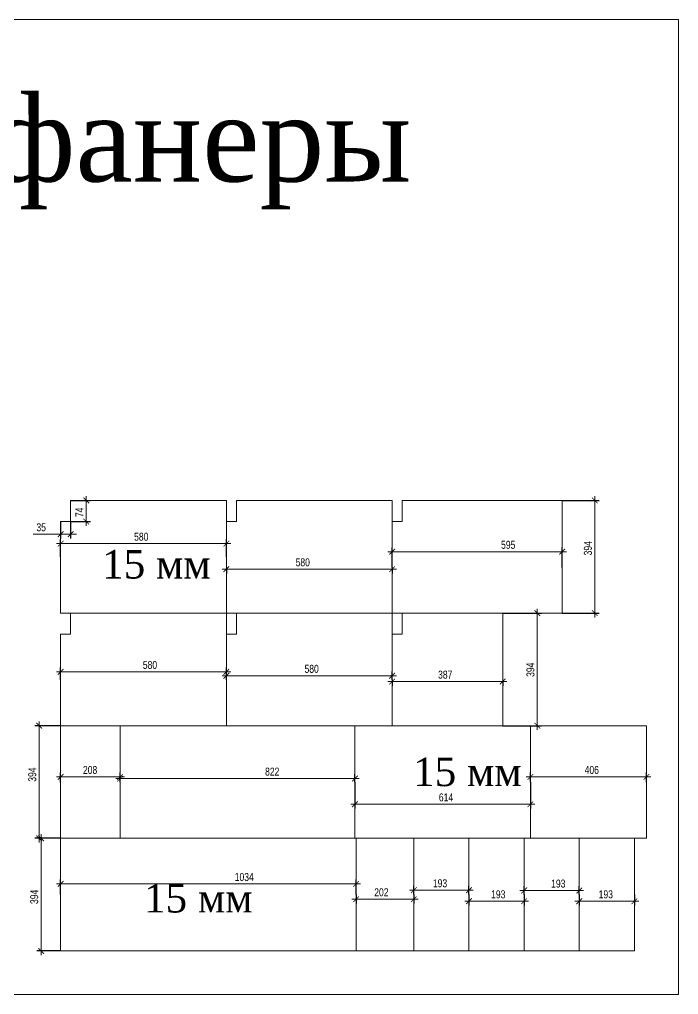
# Model space of a CAD drawing. Header units: millimetres. Extents: x -5205 to 16433, y 55921 to 73570.
# Drawn here: x 12282 to 14588, y 55921 to 59333 of the extents above; entities that cross this region are included whole.
import ezdxf

# ---------------------------------------------------------------- set-up
doc = ezdxf.new("R2010")
doc.units = ezdxf.units.MM
doc.layers.add('Размеры', color=7, linetype='Continuous', lineweight=15)
doc.layers.add('Размеры @ 10', color=7, linetype='Continuous', lineweight=15)
doc.styles.add('SFGOST', font='sfGOSTb.shx', dxfattribs={"width": 0.8})
doc.styles.add('TIMES', font='TIMES.TTF')
doc.dimstyles.new('ALEX', dxfattribs={"dimtxt": 2.8, "dimasz": 2, "dimexe": 1.5, "dimexo": 0, "dimgap": 1, "dimtad": 1, "dimrnd": 0.001, "dimdsep": 46, "dimtxsty": 'SFGOST', "dimblk": 'ARCHTICK', "dimcen": 0, "dimdle": 1.5, "dimclrd": 1, "dimclre": 1, "dimadec": 4, "dimazin": 0, "dimtfac": 1, "dimtmove": 0, "dimatfit": 0, "dimfxl": 1, "dimtvp": 1.75, "dimtolj": 1, "dimlwd": -1, "dimarcsym": 2})

# ---------------------------------------------------------------- blocks, each defined once
blk = doc.blocks.new('_ArchTick')
at = {"color": 0, "linetype": 'ByBlock', "const_width": 0.15}
blk.add_lwpolyline([(-0.5, -0.5), (0.5, 0.5)], dxfattribs=at)
blk = doc.blocks.new('*D874')
at = {"layer": 'Defpoints', "color": 0}
for p in [(14180.7, 57649.8), (14295, 57649.8), (14180.7, 57255.8)]:
    blk.add_point(p, dxfattribs=at)
at = {"layer": 'Размеры', "color": 1, "lineweight": -2}
for p, q in [((14180.7, 57649.8), (14310, 57649.8)), ((14180.7, 57255.8), (14310, 57255.8))]:
    blk.add_line(p, q, dxfattribs=at)
at = {"layer": 'Размеры', "color": 1}
blk.add_line((14295, 57240.8), (14295, 57664.8), dxfattribs=at)
at = {"layer": 'Размеры', "color": 1, "xscale": 20, "yscale": 20, "zscale": 20}
for p, rotation in [((14295, 57649.8), 90), ((14295, 57255.8), 270)]:
    blk.add_blockref('_ArchTick', p, dxfattribs=dict(at, rotation=rotation))
at = {"layer": 'Размеры', "color": 0, "insert": (14271, 57482.7), "char_height": 28, "attachment_point": 5, "rotation": 90, "style": 'SFGOST'}
blk.add_mtext('\\A1;394', dxfattribs=at)
blk = doc.blocks.new('*D875')
at = {"layer": 'Defpoints', "color": 0}
for p in [(14180.7, 57470.5), (13585.7, 57415.8), (14180.7, 57415.8)]:
    blk.add_point(p, dxfattribs=at)
at = {"layer": 'Размеры', "color": 1, "lineweight": -2}
for p, q in [((13585.7, 57415.8), (13585.7, 57485.5)), ((14180.7, 57415.8), (14180.7, 57485.5))]:
    blk.add_line(p, q, dxfattribs=at)
at = {"layer": 'Размеры', "color": 1}
blk.add_line((13570.7, 57470.5), (14195.7, 57470.5), dxfattribs=at)
at = {"layer": 'Размеры', "color": 1, "xscale": 20, "yscale": 20, "zscale": 20, "rotation": 180}
blk.add_blockref('_ArchTick', (13585.7, 57470.5), dxfattribs=at)
at = {"layer": 'Размеры', "color": 1, "xscale": 20, "yscale": 20, "zscale": 20}
blk.add_blockref('_ArchTick', (14180.7, 57470.5), dxfattribs=at)
at = {"layer": 'Размеры', "color": 0, "insert": (13992.1, 57494.5), "char_height": 28, "attachment_point": 5, "style": 'SFGOST'}
blk.add_mtext('\\A1;595', dxfattribs=at)
blk = doc.blocks.new('*D876')
at = {"layer": 'Defpoints', "color": 0}
for p in [(13005.7, 57415.8), (13005.7, 57409.3), (13585.7, 57415.8)]:
    blk.add_point(p, dxfattribs=at)
at = {"layer": 'Размеры', "color": 1}
blk.add_line((13600.7, 57409.3), (12990.7, 57409.3), dxfattribs=at)
at = {"layer": 'Размеры', "color": 1, "lineweight": -2}
for p, q in [((13005.7, 57415.8), (13005.7, 57394.3)), ((13585.7, 57415.8), (13585.7, 57394.3))]:
    blk.add_line(p, q, dxfattribs=at)
at = {"layer": 'Размеры', "color": 1, "xscale": 20, "yscale": 20, "zscale": 20, "rotation": 180}
blk.add_blockref('_ArchTick', (13005.7, 57409.3), dxfattribs=at)
at = {"layer": 'Размеры', "color": 1, "xscale": 20, "yscale": 20, "zscale": 20}
blk.add_blockref('_ArchTick', (13585.7, 57409.3), dxfattribs=at)
at = {"layer": 'Размеры', "color": 0, "insert": (13273, 57433.3), "char_height": 28, "attachment_point": 5, "style": 'SFGOST'}
blk.add_mtext('\\A1;580', dxfattribs=at)
blk = doc.blocks.new('*D877')
at = {"layer": 'Defpoints', "color": 0}
for p in [(12425.7, 57498.8), (12425.7, 57452.8), (13005.7, 57452.8)]:
    blk.add_point(p, dxfattribs=at)
at = {"layer": 'Размеры', "color": 1, "lineweight": -2}
for p, q in [((12425.7, 57452.8), (12425.7, 57513.8)), ((13005.7, 57452.8), (13005.7, 57513.8))]:
    blk.add_line(p, q, dxfattribs=at)
at = {"layer": 'Размеры', "color": 1}
blk.add_line((13020.7, 57498.8), (12410.7, 57498.8), dxfattribs=at)
at = {"layer": 'Размеры', "color": 1, "xscale": 20, "yscale": 20, "zscale": 20, "rotation": 180}
blk.add_blockref('_ArchTick', (12425.7, 57498.8), dxfattribs=at)
at = {"layer": 'Размеры', "color": 1, "xscale": 20, "yscale": 20, "zscale": 20}
blk.add_blockref('_ArchTick', (13005.7, 57498.8), dxfattribs=at)
at = {"layer": 'Размеры', "color": 0, "insert": (12707.8, 57522.8), "char_height": 28, "attachment_point": 5, "style": 'SFGOST'}
blk.add_mtext('\\A1;580', dxfattribs=at)
blk = doc.blocks.new('*D878')
at = {"layer": 'Defpoints', "color": 0}
for p in [(13005.7, 57050.2), (12425.7, 57021.8), (13005.7, 57021.8)]:
    blk.add_point(p, dxfattribs=at)
at = {"layer": 'Размеры', "color": 1}
blk.add_line((12410.7, 57050.2), (13020.7, 57050.2), dxfattribs=at)
at = {"layer": 'Размеры', "color": 1, "lineweight": -2}
for p, q in [((12425.7, 57021.8), (12425.7, 57065.2)), ((13005.7, 57021.8), (13005.7, 57065.2))]:
    blk.add_line(p, q, dxfattribs=at)
at = {"layer": 'Размеры', "color": 1, "xscale": 20, "yscale": 20, "zscale": 20, "rotation": 180}
blk.add_blockref('_ArchTick', (12425.7, 57050.2), dxfattribs=at)
at = {"layer": 'Размеры', "color": 1, "xscale": 20, "yscale": 20, "zscale": 20}
blk.add_blockref('_ArchTick', (13005.7, 57050.2), dxfattribs=at)
at = {"layer": 'Размеры', "color": 0, "insert": (12738.3, 57074.2), "char_height": 28, "attachment_point": 5, "style": 'SFGOST'}
blk.add_mtext('\\A1;580', dxfattribs=at)
blk = doc.blocks.new('*D879')
at = {"layer": 'Defpoints', "color": 0}
for p in [(13585.7, 57036.6), (13005.7, 57021.8), (13585.7, 57021.8)]:
    blk.add_point(p, dxfattribs=at)
at = {"layer": 'Размеры', "color": 1}
blk.add_line((12990.7, 57036.6), (13600.7, 57036.6), dxfattribs=at)
at = {"layer": 'Размеры', "color": 1, "lineweight": -2}
for p, q in [((13005.7, 57021.8), (13005.7, 57051.6)), ((13585.7, 57021.8), (13585.7, 57051.6))]:
    blk.add_line(p, q, dxfattribs=at)
at = {"layer": 'Размеры', "color": 1, "xscale": 20, "yscale": 20, "zscale": 20, "rotation": 180}
blk.add_blockref('_ArchTick', (13005.7, 57036.6), dxfattribs=at)
at = {"layer": 'Размеры', "color": 1, "xscale": 20, "yscale": 20, "zscale": 20}
blk.add_blockref('_ArchTick', (13585.7, 57036.6), dxfattribs=at)
at = {"layer": 'Размеры', "color": 0, "insert": (13304.1, 57060.6), "char_height": 28, "attachment_point": 5, "style": 'SFGOST'}
blk.add_mtext('\\A1;580', dxfattribs=at)
blk = doc.blocks.new('*D880')
at = {"layer": 'Defpoints', "color": 0}
for p in [(13585.7, 57021.8), (13972.7, 57021.8), (13972.7, 57016.3)]:
    blk.add_point(p, dxfattribs=at)
at = {"layer": 'Размеры', "color": 1}
blk.add_line((13570.7, 57016.3), (13987.7, 57016.3), dxfattribs=at)
at = {"layer": 'Размеры', "color": 1, "lineweight": -2}
for p, q in [((13585.7, 57021.8), (13585.7, 57001.3)), ((13972.7, 57021.8), (13972.7, 57001.3))]:
    blk.add_line(p, q, dxfattribs=at)
at = {"layer": 'Размеры', "color": 1, "xscale": 20, "yscale": 20, "zscale": 20, "rotation": 180}
blk.add_blockref('_ArchTick', (13585.7, 57016.3), dxfattribs=at)
at = {"layer": 'Размеры', "color": 1, "xscale": 20, "yscale": 20, "zscale": 20}
blk.add_blockref('_ArchTick', (13972.7, 57016.3), dxfattribs=at)
at = {"layer": 'Размеры', "color": 0, "insert": (13771.6, 57040.3), "char_height": 28, "attachment_point": 5, "style": 'SFGOST'}
blk.add_mtext('\\A1;387', dxfattribs=at)
blk = doc.blocks.new('*D881')
at = {"layer": 'Defpoints', "color": 0}
for p in [(13972.7, 57255.8), (13972.7, 56861.8), (14093.9, 56861.8)]:
    blk.add_point(p, dxfattribs=at)
at = {"layer": 'Размеры', "color": 1, "lineweight": -2}
for p, q in [((13972.7, 57255.8), (14108.9, 57255.8)), ((13972.7, 56861.8), (14108.9, 56861.8))]:
    blk.add_line(p, q, dxfattribs=at)
at = {"layer": 'Размеры', "color": 1}
blk.add_line((14093.9, 57270.8), (14093.9, 56846.8), dxfattribs=at)
at = {"layer": 'Размеры', "color": 1, "xscale": 20, "yscale": 20, "zscale": 20}
for p, rotation in [((14093.9, 57255.8), 90), ((14093.9, 56861.8), 270)]:
    blk.add_blockref('_ArchTick', p, dxfattribs=dict(at, rotation=rotation))
at = {"layer": 'Размеры', "color": 0, "insert": (14069.9, 57057.5), "char_height": 28, "attachment_point": 5, "rotation": 90, "style": 'SFGOST'}
blk.add_mtext('\\A1;394', dxfattribs=at)
blk = doc.blocks.new('*D882')
at = {"layer": 'Defpoints', "color": 0}
for p in [(12425.7, 57575.8), (12460.7, 57575.8), (12460.7, 57531.8)]:
    blk.add_point(p, dxfattribs=at)
at = {"layer": 'Размеры', "color": 1, "lineweight": -2}
for p, q in [((12425.7, 57575.8), (12425.7, 57516.8)), ((12460.7, 57575.8), (12460.7, 57516.8))]:
    blk.add_line(p, q, dxfattribs=at)
at = {"layer": 'Размеры', "color": 1}
for p, q in [((12425.7, 57531.8), (12329.4, 57531.8)), ((12460.7, 57531.8), (12425.7, 57531.8)), ((12460.7, 57531.8), (12480.7, 57531.8))]:
    blk.add_line(p, q, dxfattribs=at)
at = {"layer": 'Размеры', "color": 1, "xscale": 20, "yscale": 20, "zscale": 20}
blk.add_blockref('_ArchTick', (12425.7, 57531.8), dxfattribs=at)
at = {"layer": 'Размеры', "color": 1, "xscale": 20, "yscale": 20, "zscale": 20, "rotation": 180}
blk.add_blockref('_ArchTick', (12460.7, 57531.8), dxfattribs=at)
at = {"layer": 'Размеры', "color": 0, "insert": (12357.5, 57555.8), "char_height": 28, "attachment_point": 5, "style": 'SFGOST'}
blk.add_mtext('\\A1;35', dxfattribs=at)
blk = doc.blocks.new('*D883')
at = {"layer": 'Defpoints', "color": 0}
for p in [(12460.7, 57649.8), (12515.5, 57649.8), (12460.7, 57575.8)]:
    blk.add_point(p, dxfattribs=at)
at = {"layer": 'Размеры', "color": 1, "lineweight": -2}
for p, q in [((12460.7, 57649.8), (12530.5, 57649.8)), ((12460.7, 57575.8), (12530.5, 57575.8))]:
    blk.add_line(p, q, dxfattribs=at)
at = {"layer": 'Размеры', "color": 1}
blk.add_line((12515.5, 57560.8), (12515.5, 57664.8), dxfattribs=at)
at = {"layer": 'Размеры', "color": 1, "xscale": 20, "yscale": 20, "zscale": 20}
for p, rotation in [((12515.5, 57649.8), 90), ((12515.5, 57575.8), 270)]:
    blk.add_blockref('_ArchTick', p, dxfattribs=dict(at, rotation=rotation))
at = {"layer": 'Размеры', "color": 0, "insert": (12491.5, 57608.1), "char_height": 28, "attachment_point": 5, "rotation": 90, "style": 'SFGOST'}
blk.add_mtext('\\A1;74', dxfattribs=at)
blk = doc.blocks.new('*D884')
at = {"layer": 'Defpoints', "color": 0}
for p in [(12425.7, 56861.8), (12350.4, 56467.8), (12425.7, 56467.8)]:
    blk.add_point(p, dxfattribs=at)
at = {"layer": 'Размеры', "color": 1}
blk.add_line((12350.4, 56876.8), (12350.4, 56452.8), dxfattribs=at)
at = {"layer": 'Размеры', "color": 1, "lineweight": -2}
for p, q in [((12425.7, 56861.8), (12335.4, 56861.8)), ((12425.7, 56467.8), (12335.4, 56467.8))]:
    blk.add_line(p, q, dxfattribs=at)
at = {"layer": 'Размеры', "color": 1, "xscale": 20, "yscale": 20, "zscale": 20}
for p, rotation in [((12350.4, 56861.8), 90), ((12350.4, 56467.8), 270)]:
    blk.add_blockref('_ArchTick', p, dxfattribs=dict(at, rotation=rotation))
at = {"layer": 'Размеры', "color": 0, "insert": (12326.4, 56690.8), "char_height": 28, "attachment_point": 5, "rotation": 90, "style": 'SFGOST'}
blk.add_mtext('\\A1;394', dxfattribs=at)
blk = doc.blocks.new('*D885')
at = {"layer": 'Defpoints', "color": 0}
for p in [(12425.7, 56467.8), (12357.3, 56073.8), (12425.7, 56073.8)]:
    blk.add_point(p, dxfattribs=at)
at = {"layer": 'Размеры', "color": 1, "lineweight": -2}
for p, q in [((12425.7, 56467.8), (12342.3, 56467.8)), ((12425.7, 56073.8), (12342.3, 56073.8))]:
    blk.add_line(p, q, dxfattribs=at)
at = {"layer": 'Размеры', "color": 1}
blk.add_line((12357.3, 56482.8), (12357.3, 56058.8), dxfattribs=at)
at = {"layer": 'Размеры', "color": 1, "xscale": 20, "yscale": 20, "zscale": 20}
for p, rotation in [((12357.3, 56467.8), 90), ((12357.3, 56073.8), 270)]:
    blk.add_blockref('_ArchTick', p, dxfattribs=dict(at, rotation=rotation))
at = {"layer": 'Размеры', "color": 0, "insert": (12333.3, 56263), "char_height": 28, "attachment_point": 5, "rotation": 90, "style": 'SFGOST'}
blk.add_mtext('\\A1;394', dxfattribs=at)
blk = doc.blocks.new('*D886')
at = {"layer": 'Defpoints', "color": 0}
for p in [(12425.7, 56664.8), (12633.7, 56682.8), (12633.7, 56664.8)]:
    blk.add_point(p, dxfattribs=at)
at = {"layer": 'Размеры', "color": 1, "lineweight": -2}
for p, q in [((12425.7, 56664.8), (12425.7, 56697.8)), ((12633.7, 56664.8), (12633.7, 56697.8))]:
    blk.add_line(p, q, dxfattribs=at)
at = {"layer": 'Размеры', "color": 1}
blk.add_line((12410.7, 56682.8), (12648.7, 56682.8), dxfattribs=at)
at = {"layer": 'Размеры', "color": 1, "xscale": 20, "yscale": 20, "zscale": 20, "rotation": 180}
blk.add_blockref('_ArchTick', (12425.7, 56682.8), dxfattribs=at)
at = {"layer": 'Размеры', "color": 1, "xscale": 20, "yscale": 20, "zscale": 20}
blk.add_blockref('_ArchTick', (12633.7, 56682.8), dxfattribs=at)
at = {"layer": 'Размеры', "color": 0, "insert": (12528.7, 56706.8), "char_height": 28, "attachment_point": 5, "style": 'SFGOST'}
blk.add_mtext('\\A1;208', dxfattribs=at)
blk = doc.blocks.new('*D887')
at = {"layer": 'Defpoints', "color": 0}
for p in [(12633.7, 56664.8), (13455.7, 56677), (13455.7, 56664.8)]:
    blk.add_point(p, dxfattribs=at)
at = {"layer": 'Размеры', "color": 1}
blk.add_line((12618.7, 56677), (13470.7, 56677), dxfattribs=at)
at = {"layer": 'Размеры', "color": 1, "lineweight": -2}
for p, q in [((12633.7, 56664.8), (12633.7, 56692)), ((13455.7, 56664.8), (13455.7, 56692))]:
    blk.add_line(p, q, dxfattribs=at)
at = {"layer": 'Размеры', "color": 1, "xscale": 20, "yscale": 20, "zscale": 20, "rotation": 180}
blk.add_blockref('_ArchTick', (12633.7, 56677), dxfattribs=at)
at = {"layer": 'Размеры', "color": 1, "xscale": 20, "yscale": 20, "zscale": 20}
blk.add_blockref('_ArchTick', (13455.7, 56677), dxfattribs=at)
at = {"layer": 'Размеры', "color": 0, "insert": (13166.1, 56701), "char_height": 28, "attachment_point": 5, "style": 'SFGOST'}
blk.add_mtext('\\A1;822', dxfattribs=at)
blk = doc.blocks.new('*D888')
at = {"layer": 'Defpoints', "color": 0}
for p in [(13455.7, 56664.8), (14069.7, 56664.8), (14069.7, 56586.9)]:
    blk.add_point(p, dxfattribs=at)
at = {"layer": 'Размеры', "color": 1, "lineweight": -2}
for p, q in [((13455.7, 56664.8), (13455.7, 56571.9)), ((14069.7, 56664.8), (14069.7, 56571.9))]:
    blk.add_line(p, q, dxfattribs=at)
at = {"layer": 'Размеры', "color": 1}
blk.add_line((13440.7, 56586.9), (14084.7, 56586.9), dxfattribs=at)
at = {"layer": 'Размеры', "color": 1, "xscale": 20, "yscale": 20, "zscale": 20, "rotation": 180}
blk.add_blockref('_ArchTick', (13455.7, 56586.9), dxfattribs=at)
at = {"layer": 'Размеры', "color": 1, "xscale": 20, "yscale": 20, "zscale": 20}
blk.add_blockref('_ArchTick', (14069.7, 56586.9), dxfattribs=at)
at = {"layer": 'Размеры', "color": 0, "insert": (13774.3, 56610.9), "char_height": 28, "attachment_point": 5, "style": 'SFGOST'}
blk.add_mtext('\\A1;614', dxfattribs=at)
blk = doc.blocks.new('*D889')
at = {"layer": 'Defpoints', "color": 0}
for p in [(14069.7, 56664.8), (14475.7, 56682.8), (14475.7, 56664.8)]:
    blk.add_point(p, dxfattribs=at)
at = {"layer": 'Размеры', "color": 1, "lineweight": -2}
for p, q in [((14069.7, 56664.8), (14069.7, 56697.8)), ((14475.7, 56664.8), (14475.7, 56697.8))]:
    blk.add_line(p, q, dxfattribs=at)
at = {"layer": 'Размеры', "color": 1}
blk.add_line((14054.7, 56682.8), (14490.7, 56682.8), dxfattribs=at)
at = {"layer": 'Размеры', "color": 1, "xscale": 20, "yscale": 20, "zscale": 20, "rotation": 180}
blk.add_blockref('_ArchTick', (14069.7, 56682.8), dxfattribs=at)
at = {"layer": 'Размеры', "color": 1, "xscale": 20, "yscale": 20, "zscale": 20}
blk.add_blockref('_ArchTick', (14475.7, 56682.8), dxfattribs=at)
at = {"layer": 'Размеры', "color": 0, "insert": (14284.5, 56706.8), "char_height": 28, "attachment_point": 5, "style": 'SFGOST'}
blk.add_mtext('\\A1;406', dxfattribs=at)
blk = doc.blocks.new('*D890')
at = {"layer": 'Defpoints', "color": 0}
for p in [(13459.7, 56308.3), (12425.7, 56270.8), (13459.7, 56270.8)]:
    blk.add_point(p, dxfattribs=at)
at = {"layer": 'Размеры', "color": 1, "lineweight": -2}
for p, q in [((12425.7, 56270.8), (12425.7, 56323.3)), ((13459.7, 56270.8), (13459.7, 56323.3))]:
    blk.add_line(p, q, dxfattribs=at)
at = {"layer": 'Размеры', "color": 1}
blk.add_line((12410.7, 56308.3), (13474.7, 56308.3), dxfattribs=at)
at = {"layer": 'Размеры', "color": 1, "xscale": 20, "yscale": 20, "zscale": 20, "rotation": 180}
blk.add_blockref('_ArchTick', (12425.7, 56308.3), dxfattribs=at)
at = {"layer": 'Размеры', "color": 1, "xscale": 20, "yscale": 20, "zscale": 20}
blk.add_blockref('_ArchTick', (13459.7, 56308.3), dxfattribs=at)
at = {"layer": 'Размеры', "color": 0, "insert": (13068.2, 56332.3), "char_height": 28, "attachment_point": 5, "style": 'SFGOST'}
blk.add_mtext('\\A1;1034', dxfattribs=at)
blk = doc.blocks.new('*D891')
at = {"layer": 'Defpoints', "color": 0}
for p in [(13459.7, 56270.8), (13661.7, 56270.8), (13661.7, 56254.8)]:
    blk.add_point(p, dxfattribs=at)
at = {"layer": 'Размеры', "color": 1}
blk.add_line((13444.7, 56254.8), (13676.7, 56254.8), dxfattribs=at)
at = {"layer": 'Размеры', "color": 1, "lineweight": -2}
for p, q in [((13459.7, 56270.8), (13459.7, 56239.8)), ((13661.7, 56270.8), (13661.7, 56239.8))]:
    blk.add_line(p, q, dxfattribs=at)
at = {"layer": 'Размеры', "color": 1, "xscale": 20, "yscale": 20, "zscale": 20, "rotation": 180}
blk.add_blockref('_ArchTick', (13459.7, 56254.8), dxfattribs=at)
at = {"layer": 'Размеры', "color": 1, "xscale": 20, "yscale": 20, "zscale": 20}
blk.add_blockref('_ArchTick', (13661.7, 56254.8), dxfattribs=at)
at = {"layer": 'Размеры', "color": 0, "insert": (13548.1, 56278.8), "char_height": 28, "attachment_point": 5, "style": 'SFGOST'}
blk.add_mtext('\\A1;202', dxfattribs=at)
blk = doc.blocks.new('*D892')
at = {"layer": 'Defpoints', "color": 0}
for p in [(13854.7, 56286.3), (13661.7, 56270.8), (13854.7, 56270.8)]:
    blk.add_point(p, dxfattribs=at)
at = {"layer": 'Размеры', "color": 1}
blk.add_line((13646.7, 56286.3), (13869.7, 56286.3), dxfattribs=at)
at = {"layer": 'Размеры', "color": 1, "lineweight": -2}
for p, q in [((13661.7, 56270.8), (13661.7, 56301.3)), ((13854.7, 56270.8), (13854.7, 56301.3))]:
    blk.add_line(p, q, dxfattribs=at)
at = {"layer": 'Размеры', "color": 1, "xscale": 20, "yscale": 20, "zscale": 20, "rotation": 180}
blk.add_blockref('_ArchTick', (13661.7, 56286.3), dxfattribs=at)
at = {"layer": 'Размеры', "color": 1, "xscale": 20, "yscale": 20, "zscale": 20}
blk.add_blockref('_ArchTick', (13854.7, 56286.3), dxfattribs=at)
at = {"layer": 'Размеры', "color": 0, "insert": (13753.4, 56310.3), "char_height": 28, "attachment_point": 5, "style": 'SFGOST'}
blk.add_mtext('\\A1;193', dxfattribs=at)
blk = doc.blocks.new('*D893')
at = {"layer": 'Defpoints', "color": 0}
for p in [(13854.7, 56270.8), (14047.7, 56270.8), (14047.7, 56247.7)]:
    blk.add_point(p, dxfattribs=at)
at = {"layer": 'Размеры', "color": 1, "lineweight": -2}
for p, q in [((13854.7, 56270.8), (13854.7, 56232.7)), ((14047.7, 56270.8), (14047.7, 56232.7))]:
    blk.add_line(p, q, dxfattribs=at)
at = {"layer": 'Размеры', "color": 1}
blk.add_line((13839.7, 56247.7), (14062.7, 56247.7), dxfattribs=at)
at = {"layer": 'Размеры', "color": 1, "xscale": 20, "yscale": 20, "zscale": 20, "rotation": 180}
blk.add_blockref('_ArchTick', (13854.7, 56247.7), dxfattribs=at)
at = {"layer": 'Размеры', "color": 1, "xscale": 20, "yscale": 20, "zscale": 20}
blk.add_blockref('_ArchTick', (14047.7, 56247.7), dxfattribs=at)
at = {"layer": 'Размеры', "color": 0, "insert": (13957.2, 56271.7), "char_height": 28, "attachment_point": 5, "style": 'SFGOST'}
blk.add_mtext('\\A1;193', dxfattribs=at)
blk = doc.blocks.new('*D894')
at = {"layer": 'Defpoints', "color": 0}
for p in [(14240.7, 56285.3), (14047.7, 56270.8), (14240.7, 56270.8)]:
    blk.add_point(p, dxfattribs=at)
at = {"layer": 'Размеры', "color": 1}
blk.add_line((14032.7, 56285.3), (14255.7, 56285.3), dxfattribs=at)
at = {"layer": 'Размеры', "color": 1, "lineweight": -2}
for p, q in [((14047.7, 56270.8), (14047.7, 56300.3)), ((14240.7, 56270.8), (14240.7, 56300.3))]:
    blk.add_line(p, q, dxfattribs=at)
at = {"layer": 'Размеры', "color": 1, "xscale": 20, "yscale": 20, "zscale": 20, "rotation": 180}
blk.add_blockref('_ArchTick', (14047.7, 56285.3), dxfattribs=at)
at = {"layer": 'Размеры', "color": 1, "xscale": 20, "yscale": 20, "zscale": 20}
blk.add_blockref('_ArchTick', (14240.7, 56285.3), dxfattribs=at)
at = {"layer": 'Размеры', "color": 0, "insert": (14167.3, 56309.3), "char_height": 28, "attachment_point": 5, "style": 'SFGOST'}
blk.add_mtext('\\A1;193', dxfattribs=at)
blk = doc.blocks.new('*D895')
at = {"layer": 'Defpoints', "color": 0}
for p in [(14240.7, 56270.8), (14433.7, 56270.8), (14433.7, 56247.7)]:
    blk.add_point(p, dxfattribs=at)
at = {"layer": 'Размеры', "color": 1, "lineweight": -2}
for p, q in [((14240.7, 56270.8), (14240.7, 56232.7)), ((14433.7, 56270.8), (14433.7, 56232.7))]:
    blk.add_line(p, q, dxfattribs=at)
at = {"layer": 'Размеры', "color": 1}
blk.add_line((14225.7, 56247.7), (14448.7, 56247.7), dxfattribs=at)
at = {"layer": 'Размеры', "color": 1, "xscale": 20, "yscale": 20, "zscale": 20, "rotation": 180}
blk.add_blockref('_ArchTick', (14240.7, 56247.7), dxfattribs=at)
at = {"layer": 'Размеры', "color": 1, "xscale": 20, "yscale": 20, "zscale": 20}
blk.add_blockref('_ArchTick', (14433.7, 56247.7), dxfattribs=at)
at = {"layer": 'Размеры', "color": 0, "insert": (14333.6, 56271.7), "char_height": 28, "attachment_point": 5, "style": 'SFGOST'}
blk.add_mtext('\\A1;193', dxfattribs=at)

msp = doc.modelspace()

# ---------------------------------------------------------------- linework, layer by layer
at = {"layer": 'Размеры'}
for points in [[(9319.643, 59332.538), (14588.036, 59332.538), (14588.036, 55921.411), (9319.643, 55921.411), (9319.643, 59332.538)], [(13005.672, 57255.781), (13005.672, 57649.781), (12460.672, 57649.781), (12460.672, 57575.781), (12425.672, 57575.781), (12425.672, 57255.781)], [(13585.672, 57255.781), (13585.672, 57649.781), (13040.672, 57649.781), (13040.672, 57575.781), (13005.672, 57575.781), (13005.672, 57255.781)], [(14180.672, 57255.781), (14180.672, 57649.781), (13620.672, 57649.781), (13620.672, 57575.781), (13585.672, 57575.781), (13585.672, 57255.781)], [(13005.672, 56861.781), (13005.672, 57255.781), (12460.672, 57255.781), (12460.672, 57181.781), (12425.672, 57181.781), (12425.672, 56861.781)], [(13585.672, 56861.781), (13585.672, 57255.781), (13040.672, 57255.781), (13040.672, 57181.781), (13005.672, 57181.781), (13005.672, 56861.781)], [(13585.672, 57181.781), (13620.672, 57181.781), (13620.672, 57255.781), (13972.672, 57255.781), (13972.672, 56861.781), (13585.672, 56861.781)], [(12425.672, 56467.781), (12633.672, 56467.781), (12633.672, 56861.781), (12425.672, 56861.781)], [(12633.672, 56861.781), (13455.672, 56861.781), (13455.672, 56467.781), (12633.672, 56467.781)], [(13455.672, 56861.781), (14069.672, 56861.781), (14069.672, 56467.781), (13455.672, 56467.781)], [(14069.672, 56861.781), (14475.672, 56861.781), (14475.672, 56467.781), (14069.672, 56467.781)], [(13459.672, 56467.781), (12425.672, 56467.781), (12425.672, 56073.781), (13459.672, 56073.781)], [(13661.672, 56467.781), (13459.672, 56467.781), (13459.672, 56073.781), (13661.672, 56073.781)], [(13854.672, 56467.781), (13661.672, 56467.781), (13661.672, 56073.781), (13854.672, 56073.781)], [(14047.672, 56467.781), (13854.672, 56467.781), (13854.672, 56073.781), (14047.672, 56073.781)], [(14240.672, 56467.781), (14047.672, 56467.781), (14047.672, 56073.781), (14240.672, 56073.781)], [(14433.672, 56467.781), (14240.672, 56467.781), (14240.672, 56073.781), (14433.672, 56073.781)]]:
    msp.add_lwpolyline(points, close=True, dxfattribs=at)

# ---------------------------------------------------------------- texts
at = {"layer": 'Размеры', "attachment_point": 1, "style": 'TIMES'}
for s, insert, char_height in [('Детали из фанеры', (10157.763, 59065.663), 300), ('15 мм', (12570.821, 57476.759), 100), ('15 мм', (13659.247, 56750.541), 100), ('15 мм', (12717.276, 56308.349), 100)]:
    msp.add_mtext(s, dxfattribs=dict(at, insert=insert, char_height=char_height))

# ---------------------------------------------------------------- dimensions: what is measured, and where the dimension line sits
at = {"layer": 'Размеры @ 10'}
for base, p1, p2, picture, middle in [((12515.537, 57649.781), (12460.672, 57575.781), (12460.672, 57649.781), '*D883', (12515.537, 57608.092)), ((14295.026, 57649.781), (14180.672, 57255.781), (14180.672, 57649.781), '*D874', (14295.026, 57482.687)), ((14093.912, 56861.781), (13972.672, 57255.781), (13972.672, 56861.781), '*D881', (14093.912, 57057.521)), ((12350.427, 56467.781), (12425.672, 56861.781), (12425.672, 56467.781), '*D884', (12350.427, 56690.841)), ((12357.25, 56073.781), (12425.672, 56467.781), (12425.672, 56073.781), '*D885', (12357.25, 56263.024))]:
    dim = msp.add_linear_dim(base=base, p1=p1, p2=p2, angle=90, dimstyle='ALEX', override={"dimscale": 10, "dimtix": 0, "dimtofl": 1, "dimtmove": 0, "dimatfit": 0}, dxfattribs=at)
    dim.commit()
    dim.dimension.update_dxf_attribs({"geometry": picture, "text_midpoint": middle, "dimtype": 128})
for base, p1, p2, picture, middle in [((12460.672, 57531.807), (12425.672, 57575.781), (12460.672, 57575.781), '*D882', (12357.539, 57531.807)), ((12425.672, 57498.791), (13005.672, 57452.781), (12425.672, 57452.781), '*D877', (12707.761, 57498.791)), ((14180.672, 57470.464), (13585.672, 57415.781), (14180.672, 57415.781), '*D875', (13992.089, 57470.464)), ((13005.672, 57409.35), (13585.672, 57415.781), (13005.672, 57415.781), '*D876', (13272.995, 57409.35)), ((13005.672, 57050.166), (12425.672, 57021.781), (13005.672, 57021.781), '*D878', (12738.329, 57050.166)), ((13585.672, 57036.634), (13005.672, 57021.781), (13585.672, 57021.781), '*D879', (13304.073, 57036.634)), ((13972.672, 57016.336), (13585.672, 57021.781), (13972.672, 57021.781), '*D880', (13771.575, 57016.336)), ((12633.672, 56682.797), (12425.672, 56664.781), (12633.672, 56664.781), '*D886', (12528.724, 56682.797)), ((13455.672, 56676.985), (12633.672, 56664.781), (13455.672, 56664.781), '*D887', (13166.065, 56676.985)), ((14475.672, 56682.823), (14069.672, 56664.781), (14475.672, 56664.781), '*D889', (14284.546, 56682.823)), ((14069.672, 56586.892), (13455.672, 56664.781), (14069.672, 56664.781), '*D888', (13774.304, 56586.892)), ((13459.672, 56308.349), (12425.672, 56270.781), (13459.672, 56270.781), '*D890', (13068.177, 56308.349)), ((13854.672, 56286.282), (13661.672, 56270.781), (13854.672, 56270.781), '*D892', (13753.402, 56286.282)), ((14240.672, 56285.29), (14047.672, 56270.781), (14240.672, 56270.781), '*D894', (14167.332, 56285.29)), ((13661.672, 56254.802), (13459.672, 56270.781), (13661.672, 56270.781), '*D891', (13548.143, 56254.802)), ((14047.672, 56247.744), (13854.672, 56270.781), (14047.672, 56270.781), '*D893', (13957.248, 56247.744)), ((14433.672, 56247.739), (14240.672, 56270.781), (14433.672, 56270.781), '*D895', (14333.576, 56247.739))]:
    dim = msp.add_linear_dim(base=base, p1=p1, p2=p2, dimstyle='ALEX', override={"dimscale": 10, "dimtix": 0, "dimtofl": 1, "dimtmove": 0, "dimatfit": 0}, dxfattribs=at)
    dim.commit()
    dim.dimension.update_dxf_attribs({"geometry": picture, "text_midpoint": middle, "dimtype": 128})

doc.saveas('drawing.dxf')
